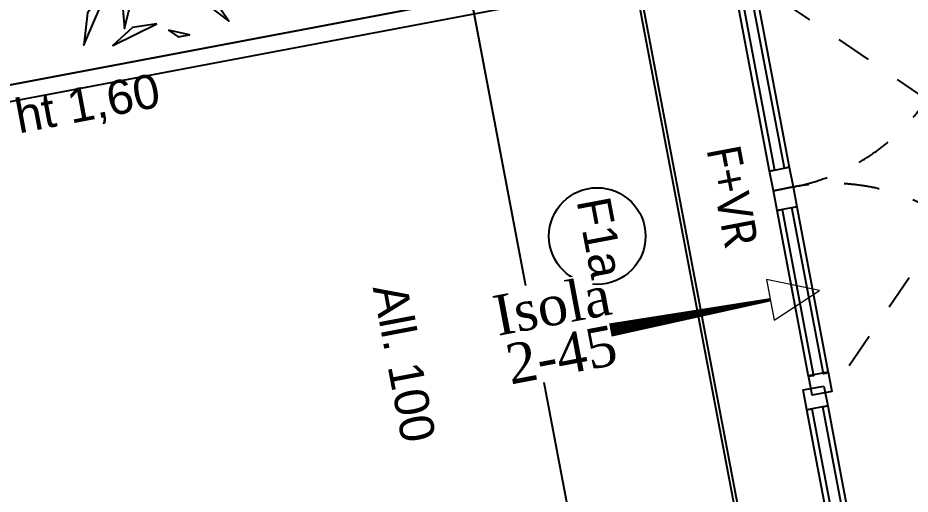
# Model space of a CAD drawing. Header units: centimetres. Extents: x 197412 to 267601, y -375791 to -305433.
# Drawn here: x 208763 to 211430, y -345539 to -344115 of the extents above; entities that cross this region are included whole.
import ezdxf

# ---------------------------------------------------------------- set-up
doc = ezdxf.new("R2010")
doc.units = ezdxf.units.CM
doc.linetypes.add('Style de ligne -1', pattern=[0.41664, 0.20828, -0.20836])
doc.layers.add('3-BAT C-Niveau 0', color=250, linetype='Continuous')
doc.layers.add('prlm-VMC', color=62, linetype='Continuous')
doc.styles.add('Helvetica', font='arial.ttf')
doc.styles.add('Lucida Grande', font='')
doc.styles.add('prlm-vmc', font='pala.ttf', dxfattribs={"height": 14})
doc.styles.get('Lucida Grande').set_extended_font_data('Lucida Grande')

# ---------------------------------------------------------------- blocks, each defined once
blk = doc.blocks.new('Groupe-241-1')
at = {"linetype": 'Continuous'}
for points in [[(12684.24, -47196.15, -215.07), (12686.97, -47205.66, -213.8), (12695.24, -47211.91, -214.42), (12695.24, -47211.91, -214.42), (12684.24, -47196.15, -215.07)], [(12659.48, -47201.41, -223.66), (12652.92, -47209.43, -222.36), (12651.86, -47219.17, -219.58), (12651.86, -47219.17, -219.58), (12659.48, -47201.41, -223.66)], [(12666.61, -47203.58, -232.48), (12663.55, -47208.38, -232.45), (12664.02, -47214.15, -231.83), (12664.02, -47214.15, -231.83), (12666.61, -47203.58, -232.48)], [(12673.73, -47212.76, -212.86), (12666.46, -47213.83, -209.91), (12660.5, -47219.24, -208.14), (12660.5, -47219.24, -208.14), (12673.73, -47212.76, -212.86)], [(12673.73, -47212.76, -212.86), (12666.46, -47213.83, -209.91), (12660.5, -47219.24, -208.14), (12660.5, -47219.24, -208.14), (12673.73, -47212.76, -212.86)], [(12677.13, -47214.6, -211.21), (12680.08, -47216.66, -209.03), (12683.46, -47216.08, -206.71), (12683.46, -47216.08, -206.71), (12677.13, -47214.6, -211.21)], [(12677.13, -47214.6, -211.21), (12680.08, -47216.66, -209.03), (12683.46, -47216.08, -206.71), (12683.46, -47216.08, -206.71), (12677.13, -47214.6, -211.21)]]:
    blk.add_polyline3d(points, dxfattribs=at)
blk = doc.blocks.new('Groupe-242-1')
blk.add_blockref('Groupe-241-1', (0, 0))
blk = doc.blocks.new('Groupe-276-1')
at = {"linetype": 'Continuous'}
blk.add_circle((12805.33, -47276.21), 14.45, dxfattribs=at)
at = {"insert": (12809.03, -47263.8), "char_height": 10.087, "attachment_point": 1, "rotation": 280.7236, "line_spacing_factor": 0.834288, "style": 'Helvetica'}
blk.add_mtext('F1a', dxfattribs=at)
blk = doc.blocks.new('FENETRE TYPE 1')
at = {"linetype": 'Style de ligne -1', "ltscale": 50.8}
for p, q in [((48.17, 60.17), (4, 16)), ((84.68, 59.99), (128.67, 16))]:
    blk.add_line(p, q, dxfattribs=at)
at = {"linetype": 'Continuous'}
blk.add_line((0, 16), (0, 14), dxfattribs=at)
at = {"linetype": 'Continuous', "lineweight": 25, "flags": 128}
for points in [[(-2, 18), (0, 18), (0, 14)], [(192, 18), (190, 18), (190, 14)], [(0, 8), (0, -18), (-2, -18)], [(190, 7.7), (190, -18), (192, -18)]]:
    blk.add_lwpolyline(points, dxfattribs=at)
at = {"linetype": 'Continuous', "flags": 128}
for points in [[(-2, 14), (6, 14), (6, 8), (-2, 8)], [(4, 16), (10, 16), (10, 10), (4, 10)], [(10, 16), (60.46, 16), (60.46, 14.5), (10, 14.5)], [(60.46, 16), (66.46, 16), (66.46, 10), (60.46, 10)], [(66.46, 16), (72.46, 16), (72.46, 10), (66.46, 10)], [(72.46, 16), (123.05, 16), (123.05, 14.5), (72.46, 14.5)], [(122.67, 16), (128.67, 16), (128.67, 10), (122.67, 10)], [(126.67, 14), (132.67, 14), (132.67, 7.7), (126.67, 7.7)], [(132.67, 14), (184, 14), (184, 12.5), (132.67, 12.5)], [(184, 14), (192.25, 14), (192.25, 7.7), (184, 7.7)], [(184, 13.7), (190, 13.7), (190, 7.7), (184, 7.7)], [(10, 11.5), (60.46, 11.5), (60.46, 10), (10, 10)], [(72.46, 11.5), (123.05, 11.5), (123.05, 10), (72.46, 10)], [(132.67, 9.2), (184, 9.2), (184, 7.7), (132.67, 7.7)]]:
    blk.add_lwpolyline(points, close=True, dxfattribs=at)
blk.add_lwpolyline([(0, 10), (0, -19), (190, -19), (190, 10)], dxfattribs=at)
at = {"linetype": 'Style de ligne -1', "ltscale": 50.8}
for centre, radius, start, end in [((4, 16), 62.46, 360, 45), ((128.67, 16), 62.21, 136.6392, 180)]:
    blk.add_arc(centre, radius, start, end, dxfattribs=at)
at = {"insert": (50.38, 2.81), "char_height": 10.161, "attachment_point": 1, "line_spacing_factor": 0.978845, "style": 'Lucida Grande'}
blk.add_mtext('F+VR ', dxfattribs=at)
blk = doc.blocks.new('xi.EA')
at = {"layer": 'prlm-VMC', "color": 0, "linetype": 'ByBlock', "lineweight": 5, "flags": 128}
blk.add_lwpolyline([(-6.17, -15), (6.17, -15), (0, 0)], close=True, dxfattribs=at)
at = {"layer": 'prlm-VMC', "color": 0, "linetype": 'ByBlock', "lineweight": -2, "flags": 128}
blk.add_lwpolyline([(0, -15, 1, 4, 0), (0, -63.63, 1, 1, 0)], format="xyseb", dxfattribs=at)
at = {"layer": 'prlm-VMC', "color": 0, "linetype": 'ByBlock', "lineweight": 5}
blk.add_solid([(0, 0), (6.17, -15), (-6.17, -15), (0, 0)], dxfattribs=at)

msp = doc.modelspace()

# ---------------------------------------------------------------- linework, layer by layer
at = {"layer": '3-BAT C-Niveau 0', "flags": 128}
for points in [[(222362.8, -365997), (214553.7, -367475.9), (209911.6, -342963.8), (210402.9, -342870.8), (214951.9, -366891.6), (222269.8, -365505.7)], [(207680.8, -344515.6), (210617.2, -343959.5), (210626.5, -344008.7), (207690.1, -344564.8)], [(210118.1, -344054.1), (206195.8, -344796.9), (207315.7, -350710.5), (211233.9, -349961), (211225.9, -349919.4), (208772.4, -350384.1), (208028.2, -346453.9), (210484.5, -345988.8)]]:
    msp.add_lwpolyline(points, close=True, dxfattribs=at)

# ---------------------------------------------------------------- block references
at = {"layer": '3-BAT C-Niveau 0', "xscale": 10, "yscale": 10, "zscale": 10}
for name in ['Groupe-242-1', 'Groupe-276-1']:
    msp.add_blockref(name, (82441.7, 127994.6), dxfattribs=at)
at = {"layer": '3-BAT C-Niveau 0', "xscale": 9.999999999999998, "yscale": 9.999999999999998, "zscale": 9.999999999999998, "rotation": 280.7235947438778}
msp.add_blockref('FENETRE TYPE 1', (210799.5, -343997.5), dxfattribs=at)

# ---------------------------------------------------------------- texts
at = {"layer": '3-BAT C-Niveau 0', "line_spacing_factor": 0.834288, "style": 'Helvetica'}
for s, insert, char_height, attachment_point, rotation in [('Brise-Vue ht 1,60', (208634, -344381.9), 102.169, 2, 10.7236), ('All. 100', (209924.5, -344902.2), 102.66, 1, 280.7236)]:
    msp.add_mtext(s, dxfattribs=dict(at, insert=insert, char_height=char_height, attachment_point=attachment_point, rotation=rotation))

# ---------------------------------------------------------------- next in the draw order: texts
at = {"layer": 'prlm-VMC', "insert": (210348.6, -344915.4), "char_height": 120, "width": 236.74, "attachment_point": 2, "rotation": 10.7236, "line_spacing_factor": 0.75, "style": 'prlm-vmc', "bg_fill": 3, "box_fill_scale": 1.1, "bg_fill_color": 256, "bg_fill_transparency": 0}
msp.add_mtext('Isola\\P2-45', dxfattribs=at)

# ---------------------------------------------------------------- next in the draw order: block references
at = {"layer": 'prlm-VMC', "xscale": 10, "yscale": 10, "zscale": 10, "rotation": 280.7236014114442}
msp.add_blockref('xi.EA', (211159.5, -344930.1), dxfattribs=at)

doc.saveas('drawing.dxf')
